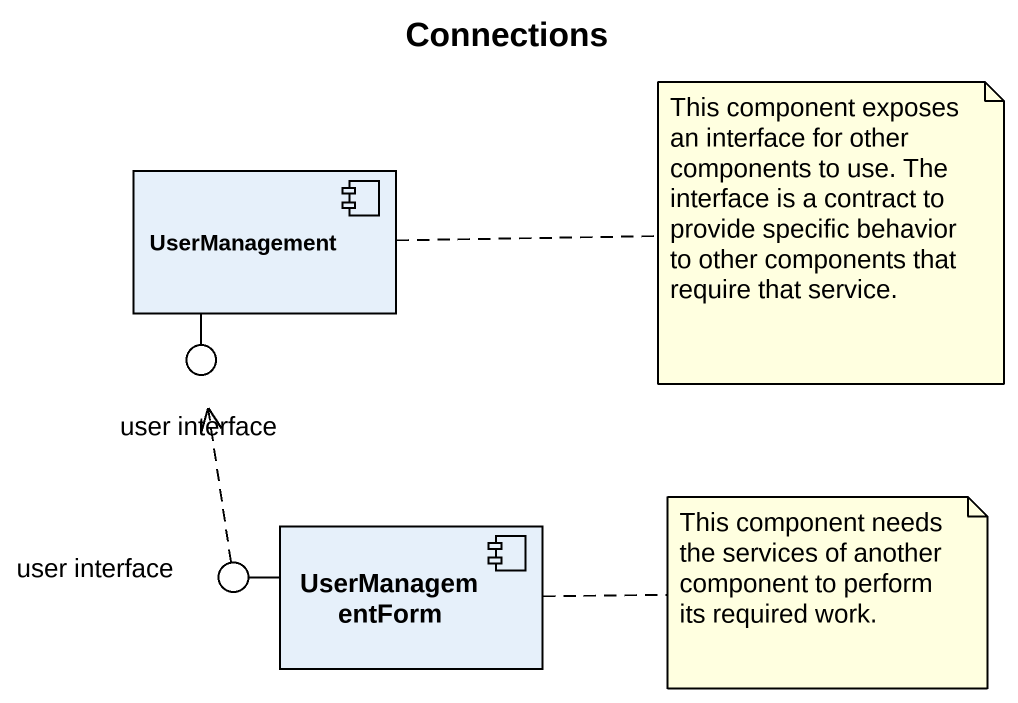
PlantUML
@startuml
title Connections
component UserManagement
() "user interface" as user_interface
component UserManagementForm
() "user interface" as user_interface_2
UserManagement -- user_interface
UserManagementForm -left- user_interface_2
user_interface_2 .up.> user_interface
note right of UserManagement : This component exposes an interface for other components to use. The interface is a contract to provide specific behavior to other components that require that service.
note right of UserManagementForm : This component needs the services of another component to perform its required work.
@enduml
